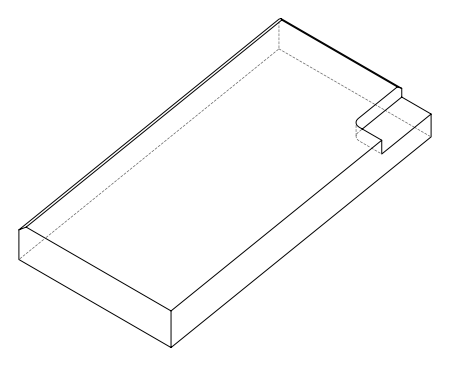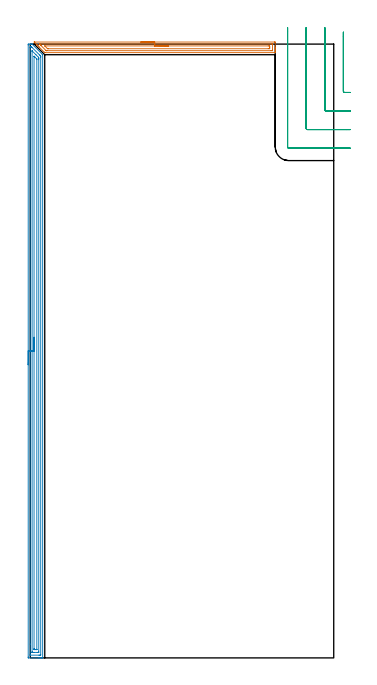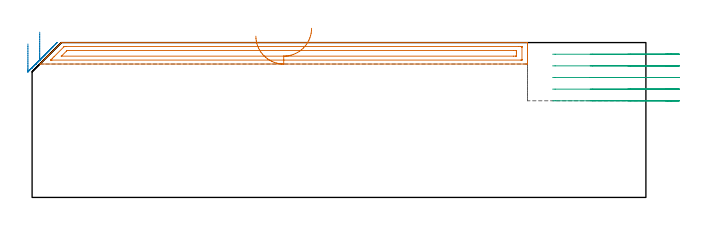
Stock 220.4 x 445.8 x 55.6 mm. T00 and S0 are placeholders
(PLAN: 3 operations, 1 tool changes, 22.9 min)
(1 AREA_MILL | FG_CHAMFER_SURFACE | UGT0205_001 | 4.33 min | 5407 mm3)
(2 AREA_MILL_1 | FG_CHAMFER_SURFACE_1 | UGT0205_001 | 14.42 min | 24343 mm3)
(3 MILL_CORNER_NOTCH_RECTANGULAR | CORNER_NOTCH_RECTANGULAR | UGT0201_100 | Follow Part, ap 4.5, ae 75% | 4.12 min | 74582 mm3)
(TOOL UGT0205_001 | Chamfer Mill 20 x 3 x 45 deg. | D20 FL50 Z2)
(TOOL UGT0201_100 | End Mill 18 mm | D18 FL22 Z2)
(OP 1 AREA_MILL)
G17 G21 G94 G90
T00 M6
G54
G17 G0 G90 X80.35 Y447.3 S1061 M3
G43 Z65.6 H0
Z57.9
G94 G1 X80.388 Z57.028 F250.
X80.502 Z56.164
X80.691 Z55.312
X80.953 Z54.48
X81.287 Z53.674
X81.69 Z52.9
X82.158 Z52.164
X82.69 Z51.472
X83.279 Z50.829
X83.922 Z50.24
X84.614 Z49.708
X85.35 Z49.24
X86.124 Z48.837
X86.93 Z48.503
X87.762 Z48.241
X88.614 Z48.052
X89.478 Z47.938
X90.35 Z47.9
X177.303
X177.66 Y447.297 Z47.901
X177.89 Y447.293 Z47.904
X177.9 Y446.948 Z48.249
Y443.45 Z51.745
Y442.871 Z52.326
Y442.576 Z52.621
Y441.997 Z53.2
Y441.701 Z53.495
Y441.11 Z54.089
Y440.827 Z54.372
Y439.838 Z55.361
X177.898 Y439.718 Z55.474
X177.89 Y439.602 Z55.588
X177.749 Y439.6 Z55.6
X10.531
X10.505 Y439.606 Z55.592
X10.485 Y439.615 Z55.583
X10.381 Y439.719 Z55.481
X10.147 Y439.952 Z55.246
X6.346 Y443.753 Z51.445
X6.211 Y443.887 Z51.309
X6.072 Y444.027 Z51.171
X5.917 Y444.182 Z51.016
X5.773 Y444.324 Z50.871
X5.626 Y444.473 Z50.725
X5.488 Y444.611 Z50.587
X5.336 Y444.762 Z50.433
X5.18 Y444.919 Z50.279
X5.059 Y445.039 Z50.158
X4.899 Y445.199 Z49.996
X4.734 Y445.365 Z49.833
X2.808 Y447.292 Z47.906
X2.906 Y447.299 Z47.901
X2.951 Y447.3 Z47.9
X90.35
Y445.886 Z49.314
X175.52 Y445.885 Z49.315
X175.712 Y445.884 Z49.316
X175.858 Y445.88 Z49.32
X175.887 Y445.879 Z49.321
X175.892 Y445.861 Z49.339
X175.895 Y445.837 Z49.363
X175.899 Y445.701 Z49.499
X175.9 Y441.328 Z53.872
X175.899 Y441.204 Z53.996
X175.895 Y441.105 Z54.095
X175.89 Y441.039 Z54.161
X175.884 Y441.021 Z54.179
X175.869 Y441.02 Z54.18
X175.52 Y441.016 Z54.184
X175.328 Y441.015 Z54.185
X174.628 Y441.014 Z54.186
X12.124
X11.774 Y441.015 Z54.185
X11.599 Y441.017 Z54.183
X11.556 Y441.02 Z54.18
X11.538 Y441.024 Z54.176
X11.512 Y441.045 Z54.155
X11.423 Y441.128 Z54.072
X7.856 Y444.694 Z50.506
X7.351 Y445.199 Z50.001
X6.964 Y445.588 Z49.612
X6.73 Y445.831 Z49.369
X6.685 Y445.879 Z49.321
X6.766 Y445.881 Z49.319
X6.964 Y445.884 Z49.316
X7.156 Y445.885 Z49.315
X90.35 Y445.886 Z49.314
Y444.472 Z50.728
X172.844 Y444.471 Z50.729
X173.587 Y444.47 Z50.73
X173.736 Y444.468 Z50.732
X173.877 Y444.465 Z50.735
X173.89 Y444.324 Z50.876
X173.897 Y444.167 Z51.033
X173.899 Y443.45 Z51.75
Y443.29 Z51.91
X173.89 Y442.576 Z52.624
X173.879 Y442.435 Z52.765
X172.844 Y442.429 Z52.771
X13.207
X13.057 Y442.43 Z52.77
X12.757 Y442.434 Z52.766
X12.573 Y442.438 Z52.762
X12.525 Y442.482 Z52.718
X12.426 Y442.576 Z52.624
X12.315 Y442.684 Z52.516
X10.531 Y444.469 Z50.731
Y444.471 Z50.729
X90.35 Y444.472 Z50.728
X91.222 Z50.767
X92.086 Z50.88
X92.938 Z51.069
X93.77 Z51.332
X94.576 Z51.665
X95.35 Z52.068
X96.086 Z52.537
X96.778 Z53.068
X97.421 Z53.657
X98.01 Z54.301
X98.542 Z54.993
X99.01 Z55.728
X99.413 Z56.502
X99.747 Z57.308
X100.009 Z58.14
X100.198 Z58.992
X100.312 Z59.857
X100.35 Z60.728
G0 Z65.6
M5
M2
(OP 2 AREA_MILL_1)
G17 G21 G94 G90
T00 M6
G54
G17 G0 G90 X-1.5 Y212.9 S1061 M3
G43 Z65.6 H0
Z55.1
G94 G1 Y212.938 Z54.228 F250.
Y213.052 Z53.364
Y213.241 Z52.512
Y213.503 Z51.68
Y213.837 Z50.874
Y214.24 Z50.1
Y214.708 Z49.364
Y215.24 Z48.672
Y215.829 Z48.029
Y216.472 Z47.44
Y217.164 Z46.908
Y217.9 Z46.44
Y218.674 Z46.037
Y219.48 Z45.703
Y220.312 Z45.441
Y221.164 Z45.252
Y222.028 Z45.138
Y222.9 Z45.1
Y445.191
X-1.498 Y445.427 Z45.102
X-1.491 Y445.797 Z45.105
X-1.404 Y445.8 Z45.192
X-0.205 Z46.39
X0.437 Z47.036
X1.113 Z47.712
X1.233 Y445.799 Z47.832
X1.3 Y445.79 Z47.896
X1.372 Y445.729 Z47.97
X8.607 Y438.495 Z55.205
X8.959 Y438.142 Z55.557
X8.994 Y438.096 Z55.592
X9. Y438.049 Z55.6
Y0.163
X8.994 Y0.01 Z55.593
X8.696 Y0. Z55.295
X8.347 Z54.946
X7.705 Z54.3
X6.505 Z53.102
X5.947 Z52.541
X-1.364 Y0.001 Z45.233
X-1.492 Y0.01 Z45.106
X-1.499 Y0.138 Z45.099
X-1.5 Y0.609 Z45.1
Y222.9
X-0.086 Z46.514
X-0.085 Y443.283 Z46.515
X-0.084 Y443.405 Z46.516
X-0.079 Y443.781 Z46.521
X0.291 Y443.794 Z46.891
X0.674 Y443.795 Z47.274
X0.803 Y443.793 Z47.403
X0.848 Y443.79 Z47.448
X0.884 Y443.759 Z47.484
X0.956 Y443.69 Z47.556
X1.245 Y443.405 Z47.845
X6.826 Y437.824 Z53.426
X7.487 Y437.156 Z54.087
X7.579 Y437.055 Z54.179
X7.581 Y436.963 Z54.181
X7.584 Y436.77 Z54.184
X7.586 Y436.385 Z54.186
Y436.263
X7.585 Y2.517 Z54.185
X7.584 Y2.395 Z54.184
X7.579 Y2.019 Z54.179
X7.209 Y2.006 Z53.809
X6.826 Y2.002 Z53.426
X6.336 Y2. Z52.936
X0.183 Z46.783
X-0.006 Y2.002 Z46.594
X-0.035 Y2.004 Z46.565
X-0.065 Y2.01 Z46.535
X-0.079 Y2.015 Z46.521
X-0.08 Y2.038 Z46.52
X-0.085 Y2.273 Z46.515
X-0.086 Y10.033 Z46.514
Y222.9
X1.328 Z47.928
X1.329 Y440.727 Z47.929
X1.33 Y440.816 Z47.93
X1.332 Y440.839 Z47.932
X1.333 Y440.849 Z47.933
X1.366 Y440.823 Z47.966
X1.472 Y440.727 Z48.072
X4.153 Y438.049 Z50.753
X5.939 Y436.263 Z52.539
X5.947 Y436.254 Z52.547
X6.159 Y436.031 Z52.759
X6.167 Y435.598 Z52.767
X6.17 Y435.371 Z52.77
X6.171 Y435.143 Z52.771
Y434.478
Y4.846
X6.169 Y4.18 Z52.769
X6.167 Y4.067 Z52.767
X6.165 Y4.018 Z52.765
X6.116 Y4.008 Z52.716
X5.947 Y4.005 Z52.547
X5.246 Y4. Z51.846
X5.068 Z51.668
X2.609 Z49.209
X1.73 Y4.001 Z48.33
X1.553 Y4.004 Z48.153
X1.376 Y4.01 Z47.976
X1.335 Y4.013 Z47.935
X1.333 Y4.044 Z47.933
X1.33 Y4.104 Z47.93
X1.329 Y4.18 Z47.929
X1.328 Y4.408 Z47.928
Y222.9
X2.743 Z49.343
Y436.84
X2.744 Y436.922 Z49.344
X2.746 Y436.972 Z49.346
X2.748 Y436.985 Z49.348
X2.804 Y436.936 Z49.404
X3.137 Y436.612 Z49.737
X3.311 Y436.441 Z49.911
X4.381 Y435.371 Z50.981
X4.579 Y435.169 Z51.179
X4.712 Y435.029 Z51.312
X4.751 Y434.986 Z51.351
X4.753 Y434.973 Z51.353
X4.755 Y434.938 Z51.355
X4.757 Y434.794 Z51.357
Y6.282
X4.755 Y6.09 Z51.355
X4.752 Y6.021 Z51.352
X4.75 Y6.01 Z51.35
X4.743 Y6.006 Z51.343
X4.718 Y6.003 Z51.318
X4.612 Y6.001 Z51.212
X4.189 Y6. Z50.789
X3.277 Z49.877
X2.887 Y6.005 Z49.487
X2.79 Y6.009 Z49.39
X2.749 Y6.012 Z49.349
X2.747 Y6.044 Z49.347
X2.745 Y6.13 Z49.345
X2.743 Y6.542 Z49.343
Y6.859
Y222.9
Y223.772 Z49.381
Y224.636 Z49.495
Y225.488 Z49.683
Y226.32 Z49.946
Y227.126 Z50.28
Y227.9 Z50.682
Y228.636 Z51.151
Y229.328 Z51.682
Y229.971 Z52.272
Y230.56 Z52.915
Y231.092 Z53.607
Y231.56 Z54.343
Y231.963 Z55.117
Y232.297 Z55.923
Y232.559 Z56.755
Y232.748 Z57.606
Y232.862 Z58.471
Y232.9 Z59.343
G0 Z65.6
M5
M2
(OP 3 MILL_CORNER_NOTCH_RECTANGULAR)
G17 G21 G94 G90
T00 M6
G54
G17 G0 G90 X227.4 Y454.457 S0 M3
G43 Z65.6 H0
Z51.42
G94 G1 Y451.457 F250.
Y411.595 F500.
G3 X228.295 Y410.7 R0.9
G1 X229.4
X232.4 F250.
G0 Z65.6
X213.9 Y457.8
Z51.42
G1 Y454.8
Y398.095 F500.
G3 X214.795 Y397.2 R0.9
G1 X229.4
X232.4 F250.
G0 Z65.6
X200.4 Y457.8
Z51.42
G1 Y454.8
Y384.595 F500.
G3 X201.295 Y383.7 R0.9
G1 X229.4
X232.4 F250.
G0 Z65.6
X186.9 Y457.8
Z51.42
G1 Y454.8
Y371.095 F500.
G3 X187.795 Y370.2 R0.9
G1 X229.4
X232.4 F250.
G0 Z65.6
X227.4 Y454.457
Z47.24
G1 Y451.457
Y411.595 F500.
G3 X228.295 Y410.7 R0.9
G1 X229.4
X232.4 F250.
G0 Z65.6
X213.9 Y457.8
Z47.24
G1 Y454.8
Y398.095 F500.
G3 X214.795 Y397.2 R0.9
G1 X229.4
X232.4 F250.
G0 Z65.6
X200.4 Y457.8
Z47.24
G1 Y454.8
Y384.595 F500.
G3 X201.295 Y383.7 R0.9
G1 X229.4
X232.4 F250.
G0 Z65.6
X186.9 Y457.8
Z47.24
G1 Y454.8
Y371.095 F500.
G3 X187.795 Y370.2 R0.9
G1 X229.4
X232.4 F250.
G0 Z65.6
X227.4 Y454.457
Z43.06
G1 Y451.457
Y411.595 F500.
G3 X228.295 Y410.7 R0.9
G1 X229.4
X232.4 F250.
G0 Z65.6
X213.9 Y457.8
Z43.06
G1 Y454.8
Y398.095 F500.
G3 X214.795 Y397.2 R0.9
G1 X229.4
X232.4 F250.
G0 Z65.6
X200.4 Y457.8
Z43.06
G1 Y454.8
Y384.595 F500.
G3 X201.295 Y383.7 R0.9
G1 X229.4
X232.4 F250.
G0 Z65.6
X186.9 Y457.8
Z43.06
G1 Y454.8
Y371.095 F500.
G3 X187.795 Y370.2 R0.9
G1 X229.4
X232.4 F250.
G0 Z65.6
X227.4 Y454.457
Z38.88
G1 Y451.457
Y411.595 F500.
G3 X228.295 Y410.7 R0.9
G1 X229.4
X232.4 F250.
G0 Z65.6
X213.9 Y457.8
Z38.88
G1 Y454.8
Y398.095 F500.
G3 X214.795 Y397.2 R0.9
G1 X229.4
X232.4 F250.
G0 Z65.6
X200.4 Y457.8
Z38.88
G1 Y454.8
Y384.595 F500.
G3 X201.295 Y383.7 R0.9
G1 X229.4
X232.4 F250.
G0 Z65.6
X186.9 Y457.8
Z38.88
G1 Y454.8
Y371.095 F500.
G3 X187.795 Y370.2 R0.9
G1 X229.4
X232.4 F250.
G0 Z65.6
X227.4 Y454.457
Z34.7
G1 Y451.457
Y411.595 F500.
G3 X228.295 Y410.7 R0.9
G1 X229.4
X232.4 F250.
G0 Z65.6
X213.9 Y457.8
Z34.7
G1 Y454.8
Y398.095 F500.
G3 X214.795 Y397.2 R0.9
G1 X229.4
X232.4 F250.
G0 Z65.6
X200.4 Y457.8
Z34.7
G1 Y454.8
Y384.595 F500.
G3 X201.295 Y383.7 R0.9
G1 X229.4
X232.4 F250.
G0 Z65.6
X186.9 Y457.8
Z34.7
G1 Y454.8
Y371.095 F500.
G3 X187.795 Y370.2 R0.9
G1 X229.4
X232.4 F250.
G0 Z65.6
M5
M2
